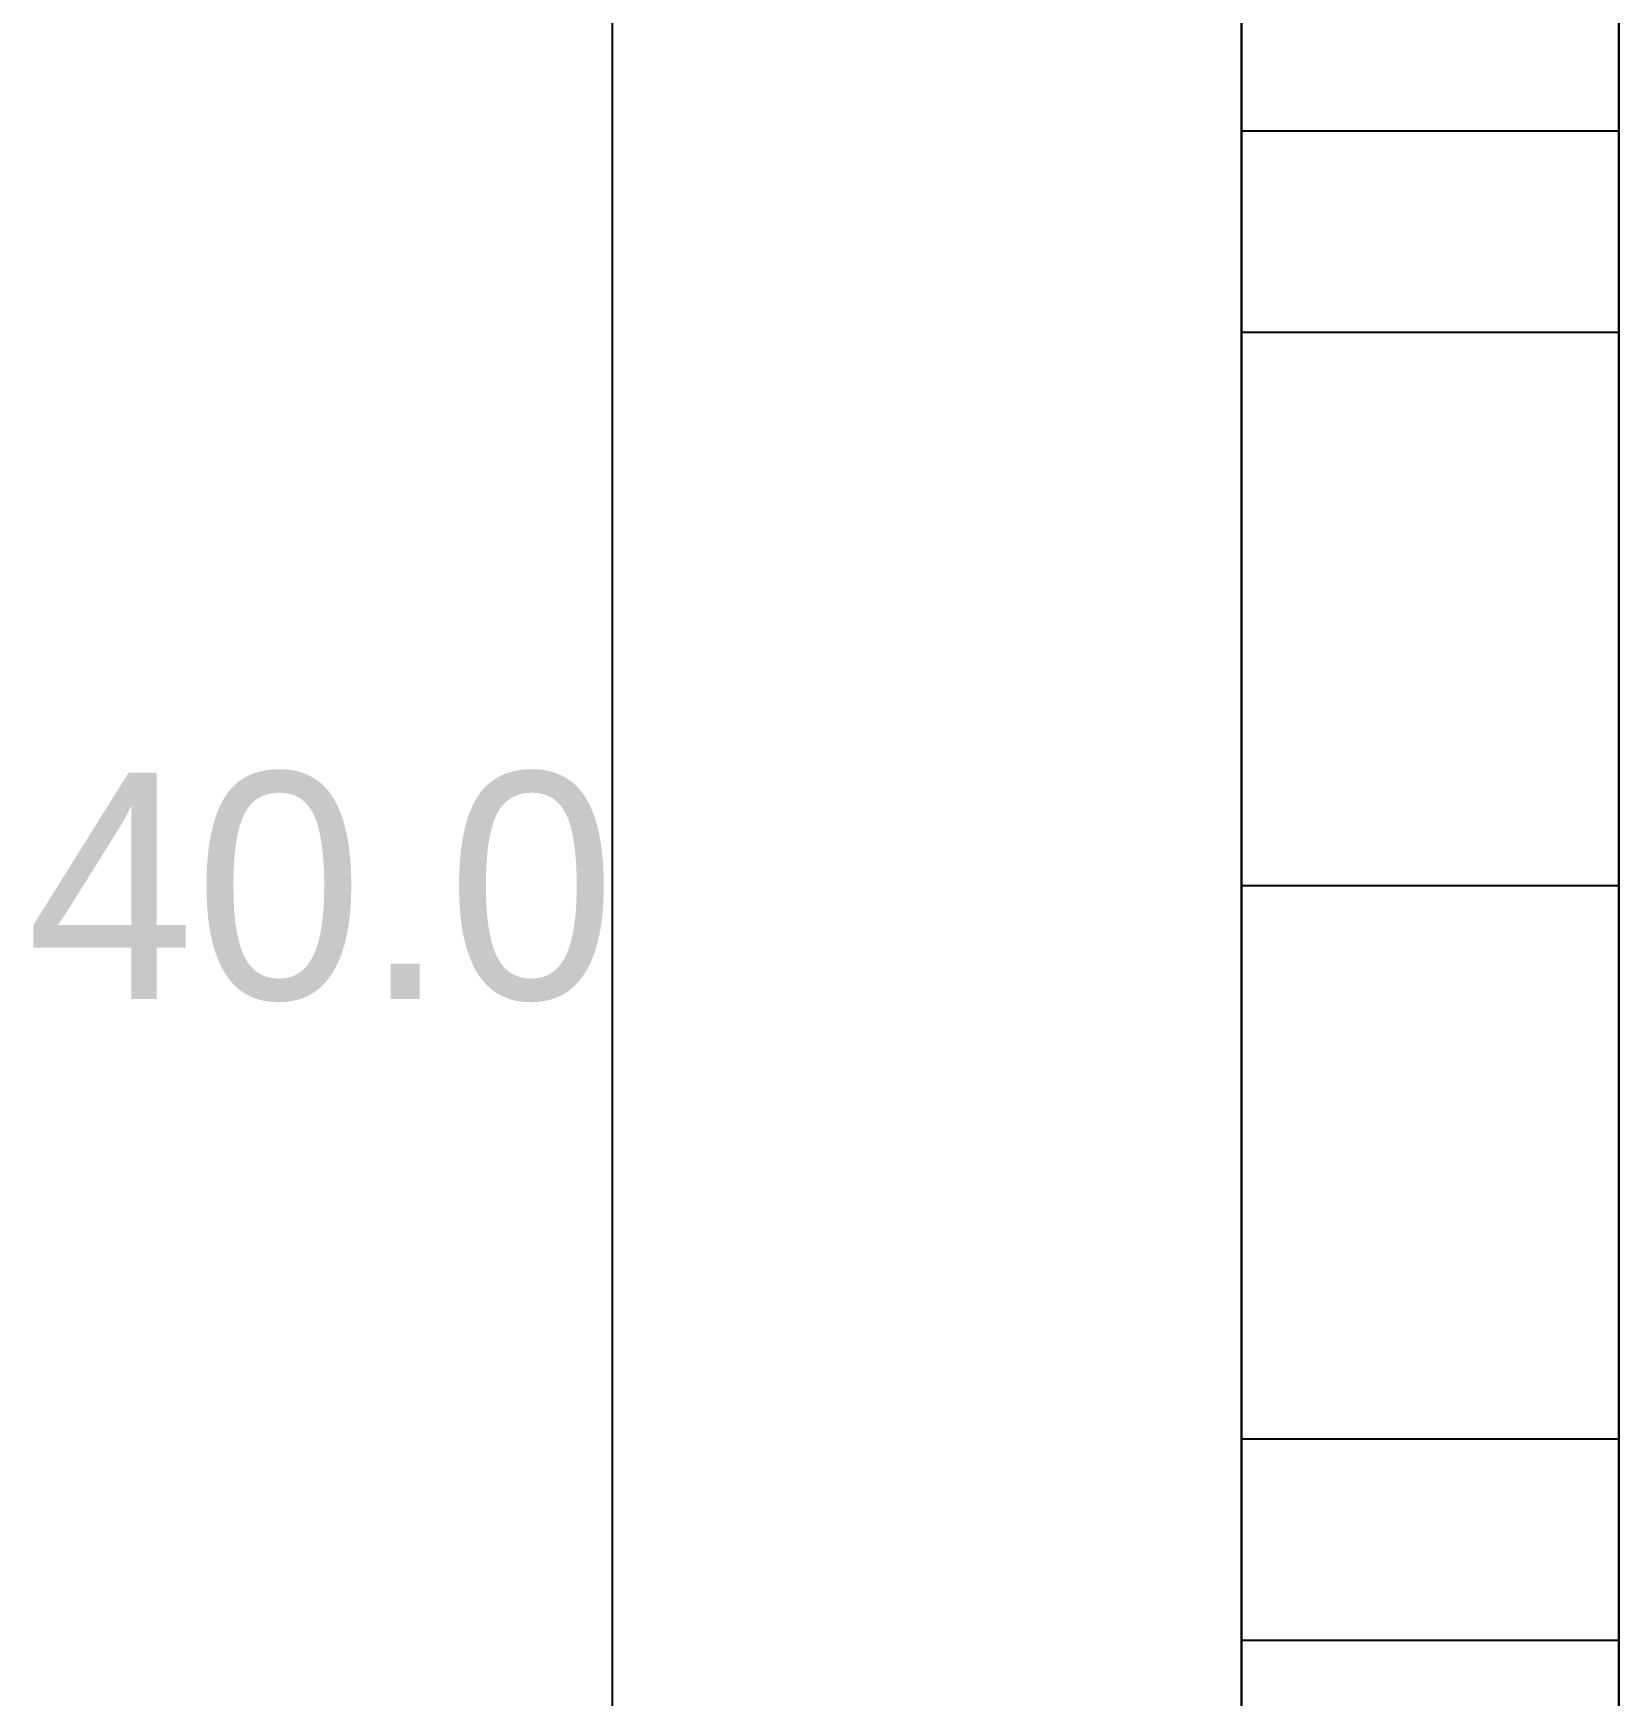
# Model space of a CAD drawing. Header units: metres. Extents: x 0 to 420, y 0 to 297.
# Drawn here: x 160.9 to 173.5, y 151.06 to 164.28 of the extents above; entities that cross this region are included whole.
import ezdxf

# ---------------------------------------------------------------- set-up
doc = ezdxf.new("R2010")
doc.units = ezdxf.units.M
doc.header["$LTSCALE"] = 0.5
doc.layers.add('DIMENSIONS', color=2, linetype='Continuous')
doc.layers.add('GEOMETRY', color=7, linetype='Continuous')

msp = doc.modelspace()

# ---------------------------------------------------------------- linework, layer by layer
at = {"layer": 'DIMENSIONS', "color": 2}
msp.add_line((165.5, 137.5), (165.5, 177.5), dxfattribs=at)
at = {"layer": 'GEOMETRY'}
for p, q in [((170.5, 174.5), (170.5, 161.9)), ((170.5, 161.9), (170.5, 174.5)), ((173.5, 174.5), (173.5, 161.9)), ((173.5, 161.9), (173.5, 174.5)), ((170.5, 163.492), (170.5, 163.5)), ((170.5, 163.5), (170.5, 163.467)), ((173.5, 163.5), (170.5, 163.5)), ((170.5, 163.483), (170.5, 163.492)), ((170.5, 163.475), (170.5, 163.483)), ((170.5, 163.467), (170.5, 163.475)), ((170.5, 163.452), (170.5, 163.467)), ((170.5, 163.467), (170.5, 163.434)), ((170.5, 163.427), (170.5, 163.452)), ((170.5, 163.434), (170.5, 163.401)), ((170.5, 163.402), (170.5, 163.427)), ((173.5, 163.492), (173.5, 163.5)), ((173.5, 163.5), (173.5, 163.467)), ((173.5, 163.483), (173.5, 163.492)), ((173.5, 163.475), (173.5, 163.483)), ((173.5, 163.467), (173.5, 163.475)), ((173.5, 163.452), (173.5, 163.467)), ((173.5, 163.467), (173.5, 163.434)), ((173.5, 163.427), (173.5, 163.452)), ((173.5, 163.434), (173.5, 163.401)), ((173.5, 163.402), (173.5, 163.427)), ((170.5, 163.378), (170.5, 163.402)), ((170.5, 163.401), (170.5, 163.368)), ((170.5, 163.353), (170.5, 163.378)), ((170.5, 163.368), (170.5, 163.308)), ((170.5, 163.315), (170.5, 163.353)), ((170.5, 163.274), (170.5, 163.315)), ((170.5, 163.308), (170.5, 163.211)), ((170.5, 163.233), (170.5, 163.274)), ((173.5, 163.378), (173.5, 163.402)), ((173.5, 163.401), (173.5, 163.368)), ((173.5, 163.353), (173.5, 163.378)), ((173.5, 163.368), (173.5, 163.308)), ((173.5, 163.315), (173.5, 163.353)), ((173.5, 163.274), (173.5, 163.315)), ((173.5, 163.308), (173.5, 163.211)), ((173.5, 163.233), (173.5, 163.274)), ((170.5, 163.192), (170.5, 163.233)), ((170.5, 163.211), (170.5, 163.114)), ((170.5, 163.147), (170.5, 163.192)), ((170.5, 163.091), (170.5, 163.147)), ((173.5, 163.192), (173.5, 163.233)), ((173.5, 163.211), (173.5, 163.114)), ((173.5, 163.147), (173.5, 163.192)), ((173.5, 163.091), (173.5, 163.147)), ((170.5, 163.114), (170.5, 163.017)), ((170.5, 163.035), (170.5, 163.091)), ((170.5, 162.978), (170.5, 163.035)), ((170.5, 163.017), (170.5, 162.92)), ((173.5, 163.114), (173.5, 163.017)), ((173.5, 163.035), (173.5, 163.091)), ((173.5, 162.978), (173.5, 163.035)), ((173.5, 163.017), (173.5, 162.92)), ((170.5, 162.922), (170.5, 162.978)), ((170.5, 162.855), (170.5, 162.922)), ((170.5, 162.92), (170.5, 162.772)), ((173.5, 162.922), (173.5, 162.978)), ((173.5, 162.855), (173.5, 162.922)), ((173.5, 162.92), (173.5, 162.772)), ((170.5, 162.784), (170.5, 162.855)), ((170.5, 162.713), (170.5, 162.784)), ((170.5, 162.772), (170.5, 162.615)), ((173.5, 162.784), (173.5, 162.855)), ((173.5, 162.713), (173.5, 162.784)), ((173.5, 162.772), (173.5, 162.615)), ((170.5, 162.641), (170.5, 162.713)), ((170.5, 162.568), (170.5, 162.641)), ((170.5, 162.615), (170.5, 162.459)), ((173.5, 162.641), (173.5, 162.713)), ((173.5, 162.568), (173.5, 162.641)), ((173.5, 162.615), (173.5, 162.459)), ((170.5, 162.483), (170.5, 162.568)), ((170.5, 162.398), (170.5, 162.483)), ((173.5, 162.483), (173.5, 162.568)), ((173.5, 162.398), (173.5, 162.483)), ((170.5, 162.459), (170.5, 162.303)), ((170.5, 162.313), (170.5, 162.398)), ((173.5, 162.459), (173.5, 162.303)), ((173.5, 162.313), (173.5, 162.398)), ((170.5, 162.227), (170.5, 162.313)), ((170.5, 162.303), (170.5, 162.132)), ((170.5, 162.135), (170.5, 162.227)), ((173.5, 162.227), (173.5, 162.313)), ((173.5, 162.303), (173.5, 162.132)), ((173.5, 162.135), (173.5, 162.227)), ((170.5, 162.037), (170.5, 162.135)), ((170.5, 162.132), (170.5, 161.924)), ((173.5, 162.037), (173.5, 162.135)), ((173.5, 162.132), (173.5, 161.924)), ((170.5, 161.939), (170.5, 162.037)), ((173.5, 161.939), (173.5, 162.037)), ((170.5, 161.841), (170.5, 161.939)), ((170.5, 161.924), (170.5, 161.716)), ((170.5, 161.9), (170.5, 161.769)), ((170.5, 161.769), (170.5, 161.9)), ((173.5, 161.9), (170.5, 161.9)), ((173.5, 161.9), (170.5, 161.9)), ((170.5, 161.743), (170.5, 161.841)), ((173.5, 161.841), (173.5, 161.939)), ((173.5, 161.924), (173.5, 161.716)), ((173.5, 161.9), (173.5, 161.769)), ((173.5, 161.769), (173.5, 161.9)), ((173.5, 161.743), (173.5, 161.841)), ((170.5, 161.769), (170.5, 161.638)), ((170.5, 161.638), (170.5, 161.769)), ((170.5, 161.633), (170.5, 161.743)), ((170.5, 161.716), (170.5, 161.508)), ((173.5, 161.769), (173.5, 161.638)), ((173.5, 161.638), (173.5, 161.769)), ((173.5, 161.633), (173.5, 161.743)), ((173.5, 161.716), (173.5, 161.508)), ((170.5, 161.638), (170.5, 161.506)), ((170.5, 161.506), (170.5, 161.638)), ((170.5, 161.523), (170.5, 161.633)), ((173.5, 161.638), (173.5, 161.506)), ((173.5, 161.506), (173.5, 161.638)), ((173.5, 161.523), (173.5, 161.633)), ((170.5, 161.413), (170.5, 161.523)), ((170.5, 161.508), (170.5, 161.3)), ((170.5, 161.506), (170.5, 161.375)), ((170.5, 161.375), (170.5, 161.506)), ((173.5, 161.413), (173.5, 161.523)), ((173.5, 161.508), (173.5, 161.3)), ((173.5, 161.506), (173.5, 161.375)), ((173.5, 161.375), (173.5, 161.506)), ((170.5, 161.304), (170.5, 161.413)), ((170.5, 161.375), (170.5, 161.243)), ((170.5, 161.243), (170.5, 161.375)), ((170.5, 161.189), (170.5, 161.304)), ((170.5, 161.3), (170.5, 161.063)), ((173.5, 161.304), (173.5, 161.413)), ((173.5, 161.375), (173.5, 161.243)), ((173.5, 161.243), (173.5, 161.375)), ((173.5, 161.189), (173.5, 161.304)), ((173.5, 161.3), (173.5, 161.063)), ((170.5, 161.243), (170.5, 161.108)), ((170.5, 161.108), (170.5, 161.243)), ((170.5, 161.069), (170.5, 161.189)), ((173.5, 161.243), (173.5, 161.108)), ((173.5, 161.108), (173.5, 161.243)), ((173.5, 161.069), (173.5, 161.189)), ((170.5, 161.108), (170.5, 160.974)), ((170.5, 160.974), (170.5, 161.108)), ((170.5, 160.949), (170.5, 161.069)), ((170.5, 161.063), (170.5, 160.814)), ((173.5, 161.108), (173.5, 160.974)), ((173.5, 160.974), (173.5, 161.108)), ((173.5, 160.949), (173.5, 161.069)), ((173.5, 161.063), (173.5, 160.814)), ((170.5, 160.974), (170.5, 160.84)), ((170.5, 160.84), (170.5, 160.974)), ((170.5, 160.829), (170.5, 160.949)), ((173.5, 160.974), (173.5, 160.84)), ((173.5, 160.84), (173.5, 160.974)), ((173.5, 160.829), (173.5, 160.949)), ((170.5, 160.84), (170.5, 160.706)), ((170.5, 160.706), (170.5, 160.84)), ((170.5, 160.709), (170.5, 160.829)), ((170.5, 160.814), (170.5, 160.565)), ((173.5, 160.84), (173.5, 160.706)), ((173.5, 160.706), (173.5, 160.84)), ((173.5, 160.709), (173.5, 160.829)), ((173.5, 160.814), (173.5, 160.565)), ((170.5, 160.582), (170.5, 160.709)), ((170.5, 160.706), (170.5, 160.57)), ((170.5, 160.57), (170.5, 160.706)), ((173.5, 160.582), (173.5, 160.709)), ((173.5, 160.706), (173.5, 160.57)), ((173.5, 160.57), (173.5, 160.706)), ((170.5, 160.453), (170.5, 160.582)), ((170.5, 160.57), (170.5, 160.433)), ((170.5, 160.433), (170.5, 160.57)), ((170.5, 160.565), (170.5, 160.317)), ((173.5, 160.453), (173.5, 160.582)), ((173.5, 160.57), (173.5, 160.433)), ((173.5, 160.433), (173.5, 160.57)), ((173.5, 160.565), (173.5, 160.317)), ((170.5, 160.324), (170.5, 160.453)), ((170.5, 160.433), (170.5, 160.297)), ((170.5, 160.297), (170.5, 160.433)), ((173.5, 160.324), (173.5, 160.453)), ((173.5, 160.433), (173.5, 160.297)), ((173.5, 160.297), (173.5, 160.433)), ((170.5, 160.195), (170.5, 160.324)), ((170.5, 160.317), (170.5, 160.064)), ((170.5, 160.297), (170.5, 160.16)), ((170.5, 160.16), (170.5, 160.297)), ((173.5, 160.195), (173.5, 160.324)), ((173.5, 160.317), (173.5, 160.064)), ((173.5, 160.297), (173.5, 160.16)), ((173.5, 160.16), (173.5, 160.297)), ((170.5, 160.064), (170.5, 160.195)), ((170.5, 160.16), (170.5, 160.023)), ((170.5, 160.023), (170.5, 160.16)), ((173.5, 160.064), (173.5, 160.195)), ((173.5, 160.16), (173.5, 160.023)), ((173.5, 160.023), (173.5, 160.16)), ((170.5, 159.928), (170.5, 160.064)), ((170.5, 160.064), (170.5, 159.786)), ((170.5, 160.023), (170.5, 159.885)), ((170.5, 159.885), (170.5, 160.023)), ((173.5, 159.928), (173.5, 160.064)), ((173.5, 160.064), (173.5, 159.786)), ((173.5, 160.023), (173.5, 159.885)), ((173.5, 159.885), (173.5, 160.023)), ((170.5, 159.792), (170.5, 159.928)), ((170.5, 159.885), (170.5, 159.746)), ((170.5, 159.746), (170.5, 159.885)), ((173.5, 159.792), (173.5, 159.928)), ((173.5, 159.885), (173.5, 159.746)), ((173.5, 159.746), (173.5, 159.885)), ((170.5, 159.657), (170.5, 159.792)), ((170.5, 159.786), (170.5, 159.509)), ((170.5, 159.746), (170.5, 159.608)), ((170.5, 159.608), (170.5, 159.746)), ((173.5, 159.657), (173.5, 159.792)), ((173.5, 159.786), (173.5, 159.509)), ((173.5, 159.746), (173.5, 159.608)), ((173.5, 159.608), (173.5, 159.746)), ((170.5, 159.521), (170.5, 159.657)), ((170.5, 159.608), (170.5, 159.47)), ((170.5, 159.47), (170.5, 159.608)), ((173.5, 159.521), (173.5, 159.657)), ((173.5, 159.608), (173.5, 159.47)), ((173.5, 159.47), (173.5, 159.608)), ((170.5, 159.381), (170.5, 159.521)), ((170.5, 159.509), (170.5, 159.231)), ((170.5, 159.47), (170.5, 159.33)), ((170.5, 159.33), (170.5, 159.47)), ((173.5, 159.381), (173.5, 159.521)), ((173.5, 159.509), (173.5, 159.231)), ((173.5, 159.47), (173.5, 159.33)), ((173.5, 159.33), (173.5, 159.47)), ((170.5, 159.239), (170.5, 159.381)), ((170.5, 159.33), (170.5, 159.19)), ((170.5, 159.19), (170.5, 159.33)), ((173.5, 159.239), (173.5, 159.381)), ((173.5, 159.33), (173.5, 159.19)), ((173.5, 159.19), (173.5, 159.33)), ((170.5, 159.098), (170.5, 159.239)), ((170.5, 159.231), (170.5, 158.954)), ((170.5, 159.19), (170.5, 159.05)), ((170.5, 159.05), (170.5, 159.19)), ((173.5, 159.098), (173.5, 159.239)), ((173.5, 159.231), (173.5, 158.954)), ((173.5, 159.19), (173.5, 159.05)), ((173.5, 159.05), (173.5, 159.19)), ((170.5, 158.956), (170.5, 159.098)), ((170.5, 159.05), (170.5, 158.91)), ((170.5, 158.91), (170.5, 159.05)), ((173.5, 158.956), (173.5, 159.098)), ((173.5, 159.05), (173.5, 158.91)), ((173.5, 158.91), (173.5, 159.05)), ((170.5, 158.814), (170.5, 158.956)), ((170.5, 158.954), (170.5, 158.668)), ((170.5, 158.91), (170.5, 158.77)), ((170.5, 158.77), (170.5, 158.91)), ((173.5, 158.814), (173.5, 158.956)), ((173.5, 158.954), (173.5, 158.668)), ((173.5, 158.91), (173.5, 158.77)), ((173.5, 158.77), (173.5, 158.91)), ((170.5, 158.669), (170.5, 158.814)), ((173.5, 158.669), (173.5, 158.814)), ((170.5, 158.77), (170.5, 158.629)), ((170.5, 158.629), (170.5, 158.77)), ((170.5, 158.524), (170.5, 158.669)), ((170.5, 158.668), (170.5, 158.376)), ((173.5, 158.77), (173.5, 158.629)), ((173.5, 158.629), (173.5, 158.77)), ((173.5, 158.524), (173.5, 158.669)), ((173.5, 158.668), (173.5, 158.376)), ((170.5, 158.629), (170.5, 158.488)), ((170.5, 158.488), (170.5, 158.629)), ((170.5, 158.379), (170.5, 158.524)), ((173.5, 158.629), (173.5, 158.488)), ((173.5, 158.488), (173.5, 158.629)), ((173.5, 158.379), (173.5, 158.524)), ((170.5, 158.488), (170.5, 158.348)), ((170.5, 158.348), (170.5, 158.488)), ((173.5, 158.488), (173.5, 158.348)), ((173.5, 158.348), (173.5, 158.488)), ((170.5, 158.234), (170.5, 158.379)), ((170.5, 158.376), (170.5, 158.084)), ((170.5, 158.348), (170.5, 158.207)), ((170.5, 158.207), (170.5, 158.348)), ((173.5, 158.234), (173.5, 158.379)), ((173.5, 158.376), (173.5, 158.084)), ((173.5, 158.348), (173.5, 158.207)), ((173.5, 158.207), (173.5, 158.348)), ((170.5, 158.088), (170.5, 158.234)), ((170.5, 158.207), (170.5, 158.066)), ((170.5, 158.066), (170.5, 158.207)), ((173.5, 158.088), (173.5, 158.234)), ((173.5, 158.207), (173.5, 158.066)), ((173.5, 158.066), (173.5, 158.207)), ((170.5, 157.941), (170.5, 158.088)), ((170.5, 158.084), (170.5, 157.792)), ((170.5, 158.066), (170.5, 157.924)), ((170.5, 157.924), (170.5, 158.066)), ((173.5, 157.941), (173.5, 158.088)), ((173.5, 158.084), (173.5, 157.792)), ((173.5, 158.066), (173.5, 157.924)), ((173.5, 157.924), (173.5, 158.066)), ((170.5, 157.794), (170.5, 157.941)), ((170.5, 157.924), (170.5, 157.783)), ((170.5, 157.783), (170.5, 157.924)), ((173.5, 157.794), (173.5, 157.941)), ((173.5, 157.924), (173.5, 157.783)), ((173.5, 157.783), (173.5, 157.924)), ((170.5, 157.647), (170.5, 157.794)), ((170.5, 157.792), (170.5, 157.5)), ((170.5, 157.783), (170.5, 157.641)), ((170.5, 157.641), (170.5, 157.783)), ((173.5, 157.647), (173.5, 157.794)), ((173.5, 157.792), (173.5, 157.5)), ((173.5, 157.783), (173.5, 157.641)), ((173.5, 157.641), (173.5, 157.783)), ((170.5, 157.5), (170.5, 157.647)), ((170.5, 157.641), (170.5, 157.5)), ((170.5, 157.5), (170.5, 157.641)), ((173.5, 157.5), (173.5, 157.647)), ((173.5, 157.641), (173.5, 157.5)), ((173.5, 157.5), (173.5, 157.641)), ((170.5, 157.5), (170.5, 157.359)), ((170.5, 157.359), (170.5, 157.5)), ((170.5, 157.5), (170.5, 157.208)), ((170.5, 157.353), (170.5, 157.5)), ((170.547, 157.5), (170.5, 157.5)), ((170.594, 157.5), (170.547, 157.5)), ((170.641, 157.5), (170.594, 157.5)), ((170.688, 157.5), (170.641, 157.5)), ((170.734, 157.5), (170.688, 157.5)), ((170.781, 157.5), (170.734, 157.5)), ((170.828, 157.5), (170.781, 157.5)), ((170.875, 157.5), (170.828, 157.5)), ((170.922, 157.5), (170.875, 157.5)), ((170.969, 157.5), (170.922, 157.5)), ((171.016, 157.5), (170.969, 157.5)), ((171.062, 157.5), (171.016, 157.5)), ((171.109, 157.5), (171.062, 157.5)), ((171.156, 157.5), (171.109, 157.5)), ((171.203, 157.5), (171.156, 157.5)), ((171.25, 157.5), (171.203, 157.5)), ((171.297, 157.5), (171.25, 157.5)), ((171.344, 157.5), (171.297, 157.5)), ((171.391, 157.5), (171.344, 157.5)), ((171.438, 157.5), (171.391, 157.5)), ((171.484, 157.5), (171.438, 157.5)), ((171.531, 157.5), (171.484, 157.5)), ((171.578, 157.5), (171.531, 157.5)), ((171.625, 157.5), (171.578, 157.5)), ((171.672, 157.5), (171.625, 157.5)), ((171.719, 157.5), (171.672, 157.5)), ((171.766, 157.5), (171.719, 157.5)), ((171.812, 157.5), (171.766, 157.5)), ((171.859, 157.5), (171.812, 157.5)), ((171.906, 157.5), (171.859, 157.5)), ((171.953, 157.5), (171.906, 157.5)), ((172, 157.5), (171.953, 157.5)), ((172.047, 157.5), (172, 157.5)), ((172.094, 157.5), (172.047, 157.5)), ((172.141, 157.5), (172.094, 157.5)), ((172.188, 157.5), (172.141, 157.5)), ((172.234, 157.5), (172.188, 157.5)), ((172.281, 157.5), (172.234, 157.5)), ((172.328, 157.5), (172.281, 157.5)), ((172.375, 157.5), (172.328, 157.5)), ((172.422, 157.5), (172.375, 157.5)), ((172.469, 157.5), (172.422, 157.5)), ((172.516, 157.5), (172.469, 157.5)), ((172.562, 157.5), (172.516, 157.5)), ((172.609, 157.5), (172.562, 157.5)), ((172.656, 157.5), (172.609, 157.5)), ((172.703, 157.5), (172.656, 157.5)), ((172.75, 157.5), (172.703, 157.5)), ((172.797, 157.5), (172.75, 157.5)), ((172.844, 157.5), (172.797, 157.5)), ((172.891, 157.5), (172.844, 157.5)), ((172.938, 157.5), (172.891, 157.5)), ((172.984, 157.5), (172.938, 157.5)), ((173.031, 157.5), (172.984, 157.5)), ((173.078, 157.5), (173.031, 157.5)), ((173.125, 157.5), (173.078, 157.5)), ((173.172, 157.5), (173.125, 157.5)), ((173.219, 157.5), (173.172, 157.5)), ((173.266, 157.5), (173.219, 157.5)), ((173.312, 157.5), (173.266, 157.5)), ((173.359, 157.5), (173.312, 157.5)), ((173.406, 157.5), (173.359, 157.5)), ((173.453, 157.5), (173.406, 157.5)), ((173.5, 157.5), (173.453, 157.5)), ((173.5, 157.5), (173.5, 157.359)), ((173.5, 157.359), (173.5, 157.5)), ((173.5, 157.5), (173.5, 157.208)), ((173.5, 157.353), (173.5, 157.5)), ((170.5, 157.359), (170.5, 157.217)), ((170.5, 157.217), (170.5, 157.359)), ((170.5, 157.206), (170.5, 157.353)), ((173.5, 157.359), (173.5, 157.217)), ((173.5, 157.217), (173.5, 157.359)), ((173.5, 157.206), (173.5, 157.353)), ((170.5, 157.217), (170.5, 157.076)), ((170.5, 157.076), (170.5, 157.217)), ((170.5, 157.208), (170.5, 156.916)), ((170.5, 157.059), (170.5, 157.206)), ((173.5, 157.217), (173.5, 157.076)), ((173.5, 157.076), (173.5, 157.217)), ((173.5, 157.208), (173.5, 156.916)), ((173.5, 157.059), (173.5, 157.206)), ((170.5, 157.076), (170.5, 156.934)), ((170.5, 156.934), (170.5, 157.076)), ((170.5, 156.912), (170.5, 157.059)), ((173.5, 157.076), (173.5, 156.934)), ((173.5, 156.934), (173.5, 157.076)), ((173.5, 156.912), (173.5, 157.059)), ((170.5, 156.934), (170.5, 156.793)), ((170.5, 156.793), (170.5, 156.934)), ((173.5, 156.934), (173.5, 156.793)), ((173.5, 156.793), (173.5, 156.934)), ((170.5, 156.916), (170.5, 156.624)), ((170.5, 156.766), (170.5, 156.912)), ((170.5, 156.793), (170.5, 156.652)), ((170.5, 156.652), (170.5, 156.793)), ((173.5, 156.916), (173.5, 156.624)), ((173.5, 156.766), (173.5, 156.912)), ((173.5, 156.793), (173.5, 156.652)), ((173.5, 156.652), (173.5, 156.793)), ((170.5, 156.621), (170.5, 156.766)), ((173.5, 156.621), (173.5, 156.766)), ((170.5, 156.652), (170.5, 156.512)), ((170.5, 156.512), (170.5, 156.652)), ((170.5, 156.624), (170.5, 156.332)), ((170.5, 156.476), (170.5, 156.621)), ((173.5, 156.652), (173.5, 156.512)), ((173.5, 156.512), (173.5, 156.652)), ((173.5, 156.624), (173.5, 156.332)), ((173.5, 156.476), (173.5, 156.621)), ((170.5, 156.512), (170.5, 156.371)), ((170.5, 156.371), (170.5, 156.512)), ((170.5, 156.331), (170.5, 156.476)), ((173.5, 156.512), (173.5, 156.371)), ((173.5, 156.371), (173.5, 156.512)), ((173.5, 156.331), (173.5, 156.476)), ((170.5, 156.371), (170.5, 156.23)), ((170.5, 156.23), (170.5, 156.371)), ((170.5, 156.332), (170.5, 156.046)), ((170.5, 156.186), (170.5, 156.331)), ((173.5, 156.371), (173.5, 156.23)), ((173.5, 156.23), (173.5, 156.371)), ((173.5, 156.332), (173.5, 156.046)), ((173.5, 156.186), (173.5, 156.331)), ((170.5, 156.23), (170.5, 156.09)), ((170.5, 156.09), (170.5, 156.23)), ((170.5, 156.044), (170.5, 156.186)), ((173.5, 156.23), (173.5, 156.09)), ((173.5, 156.09), (173.5, 156.23)), ((173.5, 156.044), (173.5, 156.186)), ((170.5, 156.09), (170.5, 155.95)), ((170.5, 155.95), (170.5, 156.09)), ((170.5, 156.046), (170.5, 155.769)), ((170.5, 155.902), (170.5, 156.044)), ((173.5, 156.09), (173.5, 155.95)), ((173.5, 155.95), (173.5, 156.09)), ((173.5, 156.046), (173.5, 155.769)), ((173.5, 155.902), (173.5, 156.044)), ((170.5, 155.95), (170.5, 155.81)), ((170.5, 155.81), (170.5, 155.95)), ((170.5, 155.761), (170.5, 155.902)), ((173.5, 155.95), (173.5, 155.81)), ((173.5, 155.81), (173.5, 155.95)), ((173.5, 155.761), (173.5, 155.902)), ((170.5, 155.81), (170.5, 155.67)), ((170.5, 155.67), (170.5, 155.81)), ((170.5, 155.769), (170.5, 155.491)), ((170.5, 155.619), (170.5, 155.761)), ((173.5, 155.81), (173.5, 155.67)), ((173.5, 155.67), (173.5, 155.81)), ((173.5, 155.769), (173.5, 155.491)), ((173.5, 155.619), (173.5, 155.761)), ((170.5, 155.67), (170.5, 155.53)), ((170.5, 155.53), (170.5, 155.67)), ((170.5, 155.479), (170.5, 155.619)), ((173.5, 155.67), (173.5, 155.53)), ((173.5, 155.53), (173.5, 155.67)), ((173.5, 155.479), (173.5, 155.619)), ((170.5, 155.53), (170.5, 155.392)), ((170.5, 155.392), (170.5, 155.53)), ((170.5, 155.491), (170.5, 155.214)), ((170.5, 155.343), (170.5, 155.479)), ((173.5, 155.53), (173.5, 155.392)), ((173.5, 155.392), (173.5, 155.53)), ((173.5, 155.491), (173.5, 155.214)), ((173.5, 155.343), (173.5, 155.479)), ((170.5, 155.392), (170.5, 155.254)), ((170.5, 155.254), (170.5, 155.392)), ((170.5, 155.208), (170.5, 155.343)), ((173.5, 155.392), (173.5, 155.254)), ((173.5, 155.254), (173.5, 155.392)), ((173.5, 155.208), (173.5, 155.343)), ((170.5, 155.254), (170.5, 155.115)), ((170.5, 155.115), (170.5, 155.254)), ((170.5, 155.214), (170.5, 154.936)), ((170.5, 155.072), (170.5, 155.208)), ((173.5, 155.254), (173.5, 155.115)), ((173.5, 155.115), (173.5, 155.254)), ((173.5, 155.214), (173.5, 154.936)), ((173.5, 155.072), (173.5, 155.208)), ((170.5, 155.115), (170.5, 154.977)), ((170.5, 154.977), (170.5, 155.115)), ((173.5, 155.115), (173.5, 154.977)), ((173.5, 154.977), (173.5, 155.115)), ((170.5, 154.936), (170.5, 155.072)), ((170.5, 154.977), (170.5, 154.84)), ((170.5, 154.84), (170.5, 154.977)), ((173.5, 154.936), (173.5, 155.072)), ((173.5, 154.977), (173.5, 154.84)), ((173.5, 154.84), (173.5, 154.977)), ((170.5, 154.936), (170.5, 154.683)), ((170.5, 154.805), (170.5, 154.936)), ((170.5, 154.84), (170.5, 154.703)), ((170.5, 154.703), (170.5, 154.84)), ((173.5, 154.936), (173.5, 154.683)), ((173.5, 154.805), (173.5, 154.936)), ((173.5, 154.84), (173.5, 154.703)), ((173.5, 154.703), (173.5, 154.84)), ((170.5, 154.676), (170.5, 154.805)), ((170.5, 154.703), (170.5, 154.567)), ((170.5, 154.567), (170.5, 154.703)), ((170.5, 154.683), (170.5, 154.435)), ((173.5, 154.676), (173.5, 154.805)), ((173.5, 154.703), (173.5, 154.567)), ((173.5, 154.567), (173.5, 154.703)), ((173.5, 154.683), (173.5, 154.435)), ((170.5, 154.547), (170.5, 154.676)), ((170.5, 154.567), (170.5, 154.43)), ((170.5, 154.43), (170.5, 154.567)), ((170.5, 154.418), (170.5, 154.547)), ((173.5, 154.547), (173.5, 154.676)), ((173.5, 154.567), (173.5, 154.43)), ((173.5, 154.43), (173.5, 154.567)), ((173.5, 154.418), (173.5, 154.547)), ((170.5, 154.435), (170.5, 154.186)), ((170.5, 154.43), (170.5, 154.294)), ((170.5, 154.294), (170.5, 154.43)), ((170.5, 154.291), (170.5, 154.418)), ((173.5, 154.435), (173.5, 154.186)), ((173.5, 154.43), (173.5, 154.294)), ((173.5, 154.294), (173.5, 154.43)), ((173.5, 154.291), (173.5, 154.418)), ((170.5, 154.294), (170.5, 154.16)), ((170.5, 154.16), (170.5, 154.294)), ((170.5, 154.171), (170.5, 154.291)), ((173.5, 154.294), (173.5, 154.16)), ((173.5, 154.16), (173.5, 154.294)), ((173.5, 154.171), (173.5, 154.291)), ((170.5, 154.186), (170.5, 153.937)), ((170.5, 154.051), (170.5, 154.171)), ((170.5, 154.16), (170.5, 154.026)), ((170.5, 154.026), (170.5, 154.16)), ((173.5, 154.186), (173.5, 153.937)), ((173.5, 154.051), (173.5, 154.171)), ((173.5, 154.16), (173.5, 154.026)), ((173.5, 154.026), (173.5, 154.16)), ((170.5, 153.931), (170.5, 154.051)), ((170.5, 154.026), (170.5, 153.892)), ((170.5, 153.892), (170.5, 154.026)), ((173.5, 153.931), (173.5, 154.051)), ((173.5, 154.026), (173.5, 153.892)), ((173.5, 153.892), (173.5, 154.026)), ((170.5, 153.937), (170.5, 153.7)), ((170.5, 153.811), (170.5, 153.931)), ((170.5, 153.892), (170.5, 153.757)), ((170.5, 153.757), (170.5, 153.892)), ((173.5, 153.937), (173.5, 153.7)), ((173.5, 153.811), (173.5, 153.931)), ((173.5, 153.892), (173.5, 153.757)), ((173.5, 153.757), (173.5, 153.892)), ((170.5, 153.696), (170.5, 153.811)), ((170.5, 153.757), (170.5, 153.625)), ((170.5, 153.625), (170.5, 153.757)), ((173.5, 153.696), (173.5, 153.811)), ((173.5, 153.757), (173.5, 153.625)), ((173.5, 153.625), (173.5, 153.757)), ((170.5, 153.7), (170.5, 153.492)), ((170.5, 153.587), (170.5, 153.696)), ((170.5, 153.625), (170.5, 153.494)), ((170.5, 153.494), (170.5, 153.625)), ((173.5, 153.7), (173.5, 153.492)), ((173.5, 153.587), (173.5, 153.696)), ((173.5, 153.625), (173.5, 153.494)), ((173.5, 153.494), (173.5, 153.625)), ((170.5, 153.477), (170.5, 153.587)), ((170.5, 153.494), (170.5, 153.362)), ((170.5, 153.362), (170.5, 153.494)), ((170.5, 153.492), (170.5, 153.284)), ((173.5, 153.477), (173.5, 153.587)), ((173.5, 153.494), (173.5, 153.362)), ((173.5, 153.362), (173.5, 153.494)), ((173.5, 153.492), (173.5, 153.284)), ((170.5, 153.367), (170.5, 153.477)), ((170.5, 153.257), (170.5, 153.367)), ((170.5, 153.362), (170.5, 153.231)), ((170.5, 153.231), (170.5, 153.362)), ((173.5, 153.367), (173.5, 153.477)), ((173.5, 153.257), (173.5, 153.367)), ((173.5, 153.362), (173.5, 153.231)), ((173.5, 153.231), (173.5, 153.362)), ((170.5, 153.284), (170.5, 153.076)), ((170.5, 153.159), (170.5, 153.257)), ((170.5, 153.231), (170.5, 153.1)), ((170.5, 153.1), (170.5, 153.231)), ((173.5, 153.284), (173.5, 153.076)), ((173.5, 153.159), (173.5, 153.257)), ((173.5, 153.231), (173.5, 153.1)), ((173.5, 153.1), (173.5, 153.231)), ((170.5, 153.061), (170.5, 153.159)), ((170.5, 153.1), (170.5, 140.5)), ((170.5, 140.5), (170.5, 153.1)), ((173.5, 153.1), (170.5, 153.1)), ((173.5, 153.1), (170.5, 153.1)), ((173.5, 153.061), (173.5, 153.159)), ((173.5, 153.1), (173.5, 140.5)), ((173.5, 140.5), (173.5, 153.1)), ((170.5, 153.076), (170.5, 152.868)), ((170.5, 152.963), (170.5, 153.061)), ((170.5, 152.865), (170.5, 152.963)), ((173.5, 153.076), (173.5, 152.868)), ((173.5, 152.963), (173.5, 153.061)), ((173.5, 152.865), (173.5, 152.963)), ((170.5, 152.868), (170.5, 152.697)), ((170.5, 152.773), (170.5, 152.865)), ((173.5, 152.868), (173.5, 152.697)), ((173.5, 152.773), (173.5, 152.865)), ((170.5, 152.687), (170.5, 152.773)), ((170.5, 152.697), (170.5, 152.541)), ((173.5, 152.687), (173.5, 152.773)), ((173.5, 152.697), (173.5, 152.541)), ((170.5, 152.602), (170.5, 152.687)), ((170.5, 152.517), (170.5, 152.602)), ((173.5, 152.602), (173.5, 152.687)), ((173.5, 152.517), (173.5, 152.602)), ((170.5, 152.541), (170.5, 152.385)), ((170.5, 152.432), (170.5, 152.517)), ((170.5, 152.359), (170.5, 152.432)), ((173.5, 152.541), (173.5, 152.385)), ((173.5, 152.432), (173.5, 152.517)), ((173.5, 152.359), (173.5, 152.432)), ((170.5, 152.385), (170.5, 152.228)), ((170.5, 152.287), (170.5, 152.359)), ((173.5, 152.385), (173.5, 152.228)), ((173.5, 152.287), (173.5, 152.359)), ((170.5, 152.216), (170.5, 152.287)), ((170.5, 152.228), (170.5, 152.08)), ((170.5, 152.145), (170.5, 152.216)), ((173.5, 152.216), (173.5, 152.287)), ((173.5, 152.228), (173.5, 152.08)), ((173.5, 152.145), (173.5, 152.216)), ((170.5, 152.078), (170.5, 152.145)), ((170.5, 152.08), (170.5, 151.983)), ((170.5, 152.022), (170.5, 152.078)), ((173.5, 152.078), (173.5, 152.145)), ((173.5, 152.08), (173.5, 151.983)), ((173.5, 152.022), (173.5, 152.078)), ((170.5, 151.965), (170.5, 152.022)), ((170.5, 151.983), (170.5, 151.886)), ((170.5, 151.909), (170.5, 151.965)), ((170.5, 151.853), (170.5, 151.909)), ((173.5, 151.965), (173.5, 152.022)), ((173.5, 151.983), (173.5, 151.886)), ((173.5, 151.909), (173.5, 151.965)), ((173.5, 151.853), (173.5, 151.909)), ((170.5, 151.886), (170.5, 151.789)), ((170.5, 151.808), (170.5, 151.853)), ((170.5, 151.767), (170.5, 151.808)), ((170.5, 151.789), (170.5, 151.692)), ((173.5, 151.886), (173.5, 151.789)), ((173.5, 151.808), (173.5, 151.853)), ((173.5, 151.767), (173.5, 151.808)), ((173.5, 151.789), (173.5, 151.692)), ((170.5, 151.726), (170.5, 151.767)), ((170.5, 151.685), (170.5, 151.726)), ((170.5, 151.692), (170.5, 151.632)), ((170.5, 151.647), (170.5, 151.685)), ((170.5, 151.622), (170.5, 151.647)), ((173.5, 151.726), (173.5, 151.767)), ((173.5, 151.685), (173.5, 151.726)), ((173.5, 151.692), (173.5, 151.632)), ((173.5, 151.647), (173.5, 151.685)), ((173.5, 151.622), (173.5, 151.647)), ((170.5, 151.632), (170.5, 151.599)), ((170.5, 151.598), (170.5, 151.622)), ((170.5, 151.599), (170.5, 151.566)), ((170.5, 151.573), (170.5, 151.598)), ((170.5, 151.548), (170.5, 151.573)), ((170.5, 151.566), (170.5, 151.533)), ((170.5, 151.533), (170.5, 151.548)), ((170.5, 151.533), (170.5, 151.5)), ((170.5, 151.525), (170.5, 151.533)), ((170.5, 151.517), (170.5, 151.525)), ((170.5, 151.508), (170.5, 151.517)), ((170.5, 151.5), (170.5, 151.508)), ((173.5, 151.632), (173.5, 151.599)), ((173.5, 151.598), (173.5, 151.622)), ((173.5, 151.599), (173.5, 151.566)), ((173.5, 151.573), (173.5, 151.598)), ((173.5, 151.548), (173.5, 151.573)), ((173.5, 151.566), (173.5, 151.533)), ((173.5, 151.533), (173.5, 151.548)), ((173.5, 151.533), (173.5, 151.5)), ((173.5, 151.525), (173.5, 151.533)), ((173.5, 151.517), (173.5, 151.525)), ((173.5, 151.508), (173.5, 151.517)), ((173.5, 151.5), (173.5, 151.508)), ((173.5, 151.5), (170.5, 151.5))]:
    msp.add_line(p, q, dxfattribs=at)

# ---------------------------------------------------------------- texts
at = {"layer": 'DIMENSIONS', "color": 7}
msp.add_text('40.0', height=1.8, dxfattribs=at).set_placement((160.84, 156.6))

doc.saveas('drawing.dxf')
